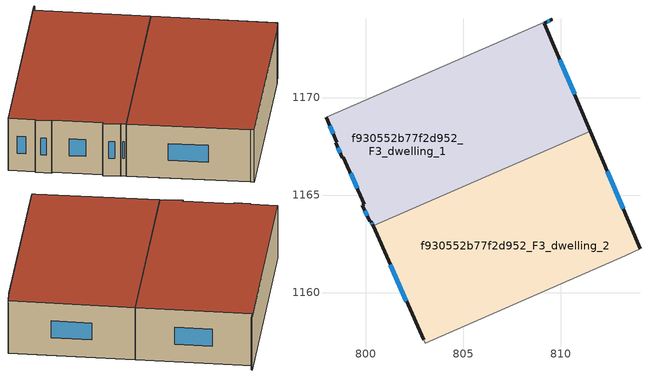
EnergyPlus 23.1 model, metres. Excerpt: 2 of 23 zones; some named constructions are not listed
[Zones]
f930552b77f2d952_F3_dwelling_1
 floor to f930552b77f2d952_F2_dwelling_5 (EU_floor_Construction): 807.33,1168.98 803.64,1164.84 800.37,1163.41 800.25,1163.66 800.2,1163.65 799.82,1164.47 799.91,1164.52 798.85,1166.93 798.79,1166.9 798.44,1167.68 798.5,1167.71 797.95,1168.99 804.24,1171.73 z9
 floor to f930552b77f2d952_F2_dwelling_3 (EU_floor_Construction): 809.56,1174.02 809.15,1173.83 811.51,1168.27 809.54,1167.41 807.53,1169.2 807.33,1168.98 804.24,1171.73 809.55,1174.05 z9
 floor to f930552b77f2d952_F2_dwelling_4 (EU_floor_Construction): 809.54,1167.41 803.64,1164.84 807.53,1169.2 z9
 wall outside (EU_wall_Construction): 797.95,1168.99 798.5,1167.71 798.44,1167.68 798.79,1166.9 798.85,1166.93 799.91,1164.52 799.82,1164.47 800.2,1163.65 800.25,1163.66 800.36,1163.41 / 811.51,1168.27 809.15,1173.83 809.56,1174.02 z9:12
 wall to f930552b77f2d952_F3_dwelling_0 (EU_wall_Construction): 809.56,1174.02 809.55,1174.05 797.95,1168.99 z9:12
 wall to f930552b77f2d952_F3_dwelling_2 (EU_wall_Construction): 800.36,1163.41 811.51,1168.27 z9:12
 window (EU_Window_Construction): 799.95,1164.19 800.07,1163.93 / 799.21,1166.11 799.55,1165.34 / 798.56,1167.42 798.67,1167.17 / 798.14,1168.56 798.31,1168.15 / 809.29,1173.89 809.42,1173.95 / 810.71,1170.16 809.95,1171.94 / 800.29,1163.58 800.33,1163.5 z10.02:10.98
 roof outside (EU_roof_Construction): 811.51,1168.27 809.15,1173.83 809.56,1174.02 809.55,1174.05 797.95,1168.99 798.5,1167.71 798.44,1167.68 798.79,1166.9 798.85,1166.93 799.91,1164.52 799.82,1164.47 800.2,1163.65 800.25,1163.66 800.36,1163.41 z12
f930552b77f2d952_F3_dwelling_2
 floor to f930552b77f2d952_F2_dwelling_4 (EU_floor_Construction): 813.29,1164.07 814.06,1162.25 813.31,1161.88 803.03,1157.39 802.96,1157.57 801.03,1161.92 803.64,1164.84 809.54,1167.41 z9
 floor to f930552b77f2d952_F2_dwelling_5 (EU_floor_Construction): 803.64,1164.84 801.03,1161.92 800.37,1163.41 z9
 floor adiabatic (EU_floor_Construction): 811.51,1168.27 813.29,1164.07 809.54,1167.41 z9
 wall outside (EU_wall_Construction): 814.06,1162.25 811.51,1168.27 / 800.36,1163.41 802.96,1157.57 z9:12
 wall adiabatic (EU_wall_Construction): 802.96,1157.57 803.03,1157.39 813.31,1161.88 814.06,1162.25 z9:12
 window (EU_Window_Construction): 813.19,1164.3 812.38,1166.23 / 801.25,1161.42 802.07,1159.56 z10.02:10.98
 roof outside (EU_roof_Construction): 813.31,1161.88 814.06,1162.25 811.51,1168.27 800.36,1163.41 802.96,1157.57 803.03,1157.39 z12
[HVACTEMPLATE:THERMOSTAT] Constant Heating Setpoint=20; Constant Cooling Setpoint=50
EU_HeatOnly_f930552b77f2d952_F0_dwelling_0; EU_HeatOnly_f930552b77f2d952_F0_dwelling_1; EU_HeatOnly_f930552b77f2d952_F0_dwelling_2; EU_HeatOnly_f930552b77f2d952_F0_dwelling_3; EU_HeatOnly_f930552b77f2d952_F0_dwelling_4; EU_HeatOnly_f930552b77f2d952_F0_dwelling_5; EU_HeatOnly_f930552b77f2d952_F1_dwelling_0; EU_HeatOnly_f930552b77f2d952_F1_dwelling_1; EU_HeatOnly_f930552b77f2d952_F1_dwelling_2; EU_HeatOnly_f930552b77f2d952_F1_dwelling_3; EU_HeatOnly_f930552b77f2d952_F1_dwelling_4; EU_HeatOnly_f930552b77f2d952_F1_dwelling_5; EU_HeatOnly_f930552b77f2d952_F2_dwelling_0; EU_HeatOnly_f930552b77f2d952_F2_dwelling_1; EU_HeatOnly_f930552b77f2d952_F2_dwelling_2; EU_HeatOnly_f930552b77f2d952_F2_dwelling_3; EU_HeatOnly_f930552b77f2d952_F2_dwelling_4; EU_HeatOnly_f930552b77f2d952_F2_dwelling_5; EU_HeatOnly_f930552b77f2d952_F3_dwelling_0; EU_HeatOnly_f930552b77f2d952_F3_dwelling_1; EU_HeatOnly_f930552b77f2d952_F3_dwelling_2; EU_HeatOnly_f930552b77f2d952_F3_dwelling_3; EU_HeatOnly_f930552b77f2d952_F3_dwelling_4
[SCHEDULE:CONSTANT]
Name | Hourly Value
EU_AlwaysOn | 1
EU_CoolingOff | 0
[SCHEDULE:FILE]
EU_Step8_GainSchedule_f930552b77f2d952_F3_dwelling_4_f000: File=../../schedules/f930552b77f2d952/f930552b77f2d952_F3_dwelling_4_f000_gain.csv; Column Number=1; Rows to Skip at Top=0; Number of Hours of Data=8760; Column Separator=Comma; Interpolate to Timestep=No; Minutes per Item=60; Adjust Schedule for Daylight Savings=Yes
